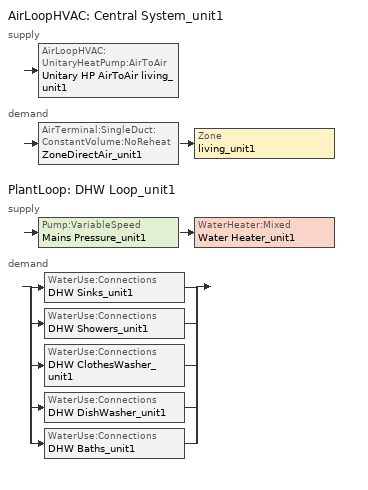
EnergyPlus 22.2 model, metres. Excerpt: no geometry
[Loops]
AirLoopHVAC 'Central System_unit1'
 supply: AirLoopHVAC:UnitaryHeatPump:AirToAir 'Unitary HP AirToAir living_unit1'
 demand: AirTerminal:SingleDuct:ConstantVolume:NoReheat 'ZoneDirectAir_unit1' > Zone 'living_unit1'
PlantLoop 'DHW Loop_unit1'
 supply: Pump:VariableSpeed 'Mains Pressure_unit1' > WaterHeater:Mixed 'Water Heater_unit1'
 demand: split
  | WaterUse:Connections 'DHW Sinks_unit1'
  | WaterUse:Connections 'DHW Showers_unit1'
  | WaterUse:Connections 'DHW ClothesWasher_unit1'
  | WaterUse:Connections 'DHW DishWasher_unit1'
  | WaterUse:Connections 'DHW Baths_unit1'
[DesignSpecification:OutdoorAir]
SZ_DSOA_living_unit1: Outdoor Air Method=Flow/Zone; Outdoor Air Flow per Person {m3/s-person}=0; Outdoor Air Flow per Zone {m3/s}=0.0283168
[Sizing:Zone]
living_unit1: Zone Cooling Design Supply Air Temperature Input Method=SupplyAirTemperature; Zone Cooling Design Supply Air Temperature {C}=12; Zone Heating Design Supply Air Temperature Input Method=SupplyAirTemperature; Zone Heating Design Supply Air Temperature {C}=50; Zone Cooling Design Supply Air Humidity Ratio {kgWater/kgDryAir}=0.008; Zone Heating Design Supply Air Humidity Ratio {kgWater/kgDryAir}=0.008; Design Specification Outdoor Air Object=SZ_DSOA_living_unit1; Cooling Design Air Flow Method=DesignDay; Cooling Minimum Air Flow per Zone Floor Area {m3/s-m2}=0.000762; Heating Design Air Flow Method=DesignDay; Heating Maximum Air Flow per Zone Floor Area {m3/s-m2}=0.002032; Heating Maximum Air Flow {m3/s}=0.141576; Heating Maximum Air Flow Fraction=0.3; Zone Load Sizing Method=Sensible Load Only No Latent Load; Zone Latent Cooling Design Supply Air Humidity Ratio Input Method=HumidityRatioDifference; Zone Cooling Design Supply Air Humidity Ratio Difference {kgWater/kgDryAir}=0.005; Zone Latent Heating Design Supply Air Humidity Ratio Input Method=HumidityRatioDifference; Zone Humidification Design Supply Air Humidity Ratio Difference {kgWater/kgDryAir}=0.005
[Sizing:System]
Central System_unit1: Type of Load to Size On=Sensible; Design Outdoor Air Flow Rate {m3/s}=autosize; Central Heating Maximum System Air Flow Ratio=1; Preheat Design Temperature {C}=7; Preheat Design Humidity Ratio {kgWater/kgDryAir}=0.008; Precool Design Temperature {C}=11; Precool Design Humidity Ratio {kgWater/kgDryAir}=0.008; Central Cooling Design Supply Air Temperature {C}=12; Central Heating Design Supply Air Temperature {C}=50; Type of Zone Sum to Use=NonCoincident; 100% Outdoor Air in Cooling=No; 100% Outdoor Air in Heating=No; Central Cooling Design Supply Air Humidity Ratio {kgWater/kgDryAir}=0.008; Central Heating Design Supply Air Humidity Ratio {kgWater/kgDryAir}=0.008; Cooling Supply Air Flow Rate Method=DesignDay; Heating Supply Air Flow Rate Method=DesignDay; Zone Maximum Outdoor Air Fraction=1; Cooling Design Capacity Method=CoolingDesignCapacity; Cooling Design Capacity {W}=autosize; Heating Design Capacity Method=HeatingDesignCapacity; Heating Design Capacity {W}=autosize; Central Cooling Capacity Control Method=OnOff
[Sizing:Plant]
DHW Loop_unit1: Loop Type=Heating; Design Loop Exit Temperature {C}=48.8889; Loop Design Temperature Difference {deltaC}=5.55556
[ZoneControl:Thermostat]
Zone Thermostat_unit1: Zone or ZoneList=living_unit1; Control Type Schedule=zone_control_type; Control 1=thermostat_living Dual SP Control
[ThermostatSetpoint:DualSetpoint]
thermostat_living Dual SP Control: Heating Setpoint Temperature Schedule=heating_sch; Cooling Setpoint Temperature Schedule=cooling_sch
[AirTerminal:SingleDuct:ConstantVolume:NoReheat]
ZoneDirectAir_unit1: Availability Schedule=always_avail; Maximum Air Flow Rate {m3/s}=autosize
[Zone equipment]
living_unit1: ZoneDirectAir_unit1
[Fan:OnOff]
Supply Fan_unit1: Availability Schedule=always_avail; Fan Total Efficiency=0.50054; Pressure Rise {Pa}=400; Maximum Flow Rate {m3/s}=autosize; Motor Efficiency=0.863; Motor In Airstream Fraction=1
[Coil:Cooling:DX:SingleSpeed]
DX Cooling Coil_unit1: Availability Schedule=always_avail; Gross Rated Total Cooling Capacity {W}=autosize; Gross Rated Sensible Heat Ratio=autosize; Gross Rated Cooling COP {W/W}=4.45; Rated Air Flow Rate {m3/s}=autosize; 2017 Rated Evaporator Fan Power Per Volume Flow Rate {W/(m3/s)}=636; 2023 Rated Evaporator Fan Power Per Volume Flow Rate {W/(m3/s)}=636; Total Cooling Capacity Function of Temperature Curve=Cool-Cap-FT; Total Cooling Capacity Function of Flow Fraction Curve=ConstantCubic; Energy Input Ratio Function of Temperature Curve=Cool-EIR-FT; Energy Input Ratio Function of Flow Fraction Curve=ConstantCubic; Part Load Fraction Correlation Curve=Cool-PLF-fPLR-EnergyStar; Nominal Time for Condensate Removal to Begin {s}=1000; Ratio of Initial Moisture Evaporation Rate and Steady State Latent Capacity=1.5; Maximum Cycling Rate {cycles/hr}=3; Latent Capacity Time Constant {s}=45
[Coil:Heating:Electric]
Electric Heating Coil_unit1: Availability Schedule=always_avail; Efficiency=1; Nominal Capacity {W}=autosize
[Coil:Heating:DX:SingleSpeed]
DX Heating Coil_unit1: Availability Schedule=always_avail; Gross Rated Heating Capacity {W}=autosize; Gross Rated Heating COP {W/W}=4.37; Rated Air Flow Rate {m3/s}=autosize; 2023 Rated Supply Fan Power Per Volume Flow Rate {W/(m3/s)}=636; Heating Capacity Function of Temperature Curve=DXHtgCoilTotalHtgCapFuncTemperature; Heating Capacity Function of Flow Fraction Curve=DXHtgCoilTotalHtgCapFuncFlowFraction; Energy Input Ratio Function of Temperature Curve=DXHtgCoilEnergyInputRatioFuncTemperature; Energy Input Ratio Function of Flow Fraction Curve=DXHtgCoilEnergyInputRatioFuncFlowFraction; Part Load Fraction Correlation Curve=DXCoilPartLoadFractionCorrelation_EnergyStar; Defrost Energy Input Ratio Function of Temperature Curve=DXHtgCoilDefrostEIRFT; Minimum Outdoor Dry-Bulb Temperature for Compressor Operation {C}=-20; Maximum Outdoor Dry-Bulb Temperature for Defrost Operation {C}=5; Crankcase Heater Capacity {W}=0; Maximum Outdoor Dry-Bulb Temperature for Crankcase Heater Operation {C}=10; Defrost Strategy=ReverseCycle; Defrost Control=Timed; Defrost Time Period Fraction=0.058333; Resistive Defrost Heater Capacity {W}=4
[AirLoopHVAC:UnitaryHeatPump:AirToAir]
Unitary HP AirToAir living_unit1: Availability Schedule=always_avail; Cooling Supply Air Flow Rate {m3/s}=autosize; Heating Supply Air Flow Rate {m3/s}=autosize; No Load Supply Air Flow Rate {m3/s}=0; Controlling Zone or Thermostat Location=living_unit1; Supply Air Fan=Supply Fan_unit1; Heating Coil=DX Heating Coil_unit1; Cooling Coil=DX Cooling Coil_unit1; Supplemental Heating Coil=Electric Heating Coil_unit1; Maximum Supply Air Temperature from Supplemental Heater {C}=autosize; Maximum Outdoor Dry-Bulb Temperature for Supplemental Heater Operation {C}=21; Fan Placement=BlowThrough; Dehumidification Control Type=None
[AirLoopHVAC]
Central System_unit1: Design Supply Air Flow Rate {m3/s}=autosize
[Pump:VariableSpeed]
Mains Pressure_unit1: Design Maximum Flow Rate {m3/s}=autosize; Design Pump Head {Pa}=1; Design Power Consumption {W}  (Was originally set to zero)=0.0009; Motor Efficiency=1; Fraction of Motor Inefficiencies to Fluid Stream=0; Coefficient 1 of the Part Load Performance Curve=0; Coefficient 2 of the Part Load Performance Curve=1; Coefficient 3 of the Part Load Performance Curve=0; Coefficient 4 of the Part Load Performance Curve=0; Design Minimum Flow Rate {m3/s}=0; Pump Control Type=Intermittent
[WaterHeater:Mixed]
Water Heater_unit1: Tank Volume {m3}=0.151416; Setpoint Temperature Schedule=dhw_setpt; Deadband Temperature Difference {deltaC}=2; Maximum Temperature Limit {C}=50; Heater Control Type=Cycle; Heater Maximum Capacity {W}=autosize; Heater Minimum Capacity {W}=0; Heater Ignition Minimum Flow Rate {m3/s}=0; Heater Fuel Type=NaturalGas; Heater Thermal Efficiency=0.8; Ambient Temperature Indicator=Zone; Ambient Temperature Zone=living_unit1; Off Cycle Loss Coefficient to Ambient Temperature {W/K}=6.27714; Off Cycle Loss Fraction to Zone=1; On Cycle Loss Coefficient to Ambient Temperature {W/K}=6.27714; On Cycle Loss Fraction to Zone=1; Peak Use Flow Rate {m3/s}=0; Use Side Effectiveness=1; Source Side Effectiveness=1; Use Side Design Flow Rate {m3/s}=autosize; Source Side Design Flow Rate {m3/s}=0; Indirect Water Heating Recovery Time {hr}=1.5
[WaterHeater:Sizing]
Water Heater_unit1: Design Mode=ResidentialHUD-FHAMinimum; Number of Bedrooms=3; Number of Bathrooms=3
[PlantLoop]
DHW Loop_unit1: Fluid Type=Water; Plant Equipment Operation Scheme=DHW Loop Operation_unit1; Maximum Loop Temperature {C}=100; Minimum Loop Temperature {C}=0; Maximum Loop Flow Rate {m3/s}=autosize; Minimum Loop Flow Rate {m3/s}=0; Plant Loop Volume {m3}=autocalculate; Load Distribution Scheme=Optimal
[PlantEquipmentList]
DHW Plant Equipment_unit1: Water Heater_unit1
[PlantEquipmentOperation:HeatingLoad]
DHW Control Scheme_unit1: Load Range 1 Lower Limit {W}=0; Load Range 1 Upper Limit {W}=1000000000000000; Range 1 Equipment List=DHW Plant Equipment_unit1
[PlantEquipmentOperationSchemes]
DHW Loop Operation_unit1: Control Scheme 1=DHW Control Scheme_unit1; Control Scheme 1 Schedule=always_avail
[SetpointManager:Scheduled]
DHW Loop Setpoint Manager_unit1: Control Variable=Temperature; Schedule=DHWSupplySetpoint; Setpoint Node or NodeList=DHW Supply Outlet Node_unit1
[WaterUse:Equipment]
Name | Peak Flow Rate {m3/s} | Flow Rate Fraction Schedule | Target Temperature Schedule
Clothes Washer_unit1 | 1.62192e-06 | ClothesWasher | CWWaterTempSchedule
Dishwasher_unit1 | 6.36685e-07 | Dishwasher | DWWaterTempSchedule
Sinks_unit1 | 7.1934e-05 | BA_sink_sch | SSBWaterTempSchedule
Showers_unit1 | 0.000141975 | BA_shower_sch | SSBWaterTempSchedule
Baths_unit1 | 0.00027764 | BA_bath_sch | SSBWaterTempSchedule
[WaterUse:Connections] Drain Water Heat Exchanger Type=None
Name | Water Use Equipment 1
DHW Sinks_unit1 | Sinks_unit1
DHW Showers_unit1 | Showers_unit1
DHW ClothesWasher_unit1 | Clothes Washer_unit1
DHW DishWasher_unit1 | Dishwasher_unit1
DHW Baths_unit1 | Baths_unit1
[Schedule:Day:Hourly]
DishwasherWeekday: 0.129162, 0.0573867, 0.042998, 0.0286934, 0.0286934, 0.0860801, 0.172244, 0.258408, 0.488208, 0.545594, 0.473819, 0.402044, 0.344573, 0.387655, 0.315879, 0.301491, 0.315879, 0.416348, 0.732312, 0.933333, 0.761005, 0.559983, 0.373266, 0.258408
DishwasherWeekend: 0.138388, 0.0614858, 0.0460692, 0.0307429, 0.0307429, 0.0922286, 0.184547, 0.276866, 0.52308, 0.584565, 0.507663, 0.430761, 0.369185, 0.415344, 0.338442, 0.323026, 0.338442, 0.446087, 0.78462, 1, 0.815362, 0.599982, 0.399928, 0.276866
DishwasherVacation; ClothesWasherVacation: 0, 0, 0, 0, 0, 0, 0, 0, 0, 0, 0, 0, 0, 0, 0, 0, 0, 0, 0, 0, 0, 0, 0, 0
ClothesWasherWeekday: 0.0887931, 0.0710155, 0.0354602, 0.0354602, 0.0710155, 0.106571, 0.213142, 0.461934, 0.692948, 0.817391, 0.799614, 0.710725, 0.639615, 0.568599, 0.497489, 0.461934, 0.479711, 0.461934, 0.461934, 0.461934, 0.461934, 0.444156, 0.30203, 0.159904
ClothesWasherWeekend: 0.10863, 0.0868807, 0.0433822, 0.0433822, 0.0868807, 0.130379, 0.260758, 0.565131, 0.847755, 1, 0.978251, 0.869505, 0.782508, 0.695627, 0.60863, 0.565131, 0.586881, 0.565131, 0.565131, 0.565131, 0.565131, 0.543382, 0.369505, 0.195627
[Schedule:Week:Compact]
DishwasherWeek: For: Weekdays, DishwasherWeekday, For: CustomDay1, DishwasherVacation, For: AllOtherDays, DishwasherWeekend
ClothesWasherWeek: For: Weekdays, ClothesWasherWeekday, For: CustomDay1, ClothesWasherVacation, For: AllOtherDays, ClothesWasherWeekend
[Schedule:Year]
Dishwasher: DishwasherWeek, 1, 1, 12, 31
ClothesWasher: ClothesWasherWeek, 1, 1, 12, 31
[Schedule:Compact]
BA_shower_sch: Through: 12/31, For: AllDays, Until: 1:00, 0.00194741, Until: 2:00, 0.000885185, Until: 3:00, 0.000531111, Until: 4:00, 0.000885185, Until: 5:00, 0.00247852, Until: 6:00, 0.00920593, Until: 7:00, 0.0208904, Until: 8:00, 0.0207133, Until: 9:00, 0.0168185, Until: 10:00, 0.0131007, Until: 11:00, 0.0106222, Until: 12:00, 0.00832074, Until: 13:00, 0.00601926, Until: 14:00, 0.00513407, Until: 15:00, 0.00460296, Until: 16:00, 0.00442593, Until: 17:00, 0.00531111, Until: 18:00, 0.00690444, Until: 19:00, 0.00743556, Until: 20:00, 0.00743556, Until: 21:00, 0.00743556, Until: 22:00, 0.00725852, Until: 23:00, 0.00513407, Until: 24:00, 0.00371778
BA_bath_sch: Through: 12/31, For: AllDays, Until: 1:00, 0.000181818, Until: 2:00, 9.09091e-05, Until: 3:00, 9.09091e-05, Until: 4:00, 9.09091e-05, Until: 5:00, 0.000181818, Until: 6:00, 0.000431818, Until: 7:00, 0.00104545, Until: 8:00, 0.00131818, Until: 9:00, 0.0015, Until: 10:00, 0.00131818, Until: 11:00, 0.00104545, Until: 12:00, 0.000795455, Until: 13:00, 0.000704545, Until: 14:00, 0.000522727, Until: 15:00, 0.000522727, Until: 16:00, 0.000522727, Until: 17:00, 0.000886364, Until: 18:00, 0.00104545, Until: 19:00, 0.00175, Until: 20:00, 0.00227273, Until: 21:00, 0.00227273, Until: 22:00, 0.00175, Until: 23:00, 0.0015, Until: 24:00, 0.000886364
BA_sink_sch: Through: 12/31, For: AllDays, Until: 1:00, 0.00431871, Until: 2:00, 0.00215936, Until: 3:00, 0.0015424, Until: 4:00, 0.0015424, Until: 5:00, 0.00215936, Until: 6:00, 0.00555263, Until: 7:00, 0.0129561, Until: 8:00, 0.0191257, Until: 9:00, 0.0203596, Until: 10:00, 0.0191257, Until: 11:00, 0.0166579, Until: 12:00, 0.015424, Until: 13:00, 0.0151155, Until: 14:00, 0.0138816, Until: 15:00, 0.0132646, Until: 16:00, 0.0126477, Until: 17:00, 0.014807, Until: 18:00, 0.0200512, Until: 19:00, 0.023136, Until: 20:00, 0.0212851, Until: 21:00, 0.0175833, Until: 22:00, 0.014807, Until: 23:00, 0.0123392, Until: 24:00, 0.00832895
zone_control_type: Through: 12/31, For: AllDays, Until 24:00, 4
dhw_setpt: Through: 12/31, For: AllDays, Until 24:00, 48
always_avail: Through: 12/31, For: AllDays, Until: 24:00, 1
heating_sch: Through: 12/31, For: AllDays, Until: 24:00, 22.2222
cooling_sch: Through: 12/31, For: AllDays, Until: 24:00, 23.8889
[Schedule:Constant]
Name | Hourly Value
DWWaterTempSchedule; CWWaterTempSchedule | 46.9
SSBWaterTempSchedule | 40.5556
DHWSupplySetpoint | 48.8889
[Curve:Quadratic] Minimum Value of x=0; Maximum Value of x=1
Name | Coefficient1 Constant | Coefficient2 x | Coefficient3 x**2 | Minimum Curve Output | Maximum Curve Output
Cool-PLF-fPLR-EnergyStar; DXCoilPartLoadFractionCorrelation_EnergyStar | 0.95 | 0.05 | 0 | 0.7 | 1
DXHtgCoilEnergyInputRatioFuncFlowFraction | 1.3824 | -0.4336 | 0.0512
[Curve:Cubic]
Name | Coefficient1 Constant | Coefficient2 x | Coefficient3 x**2 | Coefficient4 x**3 | Minimum Value of x | Maximum Value of x | Input Unit Type for X | Output Unit Type
ConstantCubic | 1 | 0 | 0 | 0 | -100 | 100
DXHtgCoilTotalHtgCapFuncTemperature | 0.757749 | 0.0275897 | 0.000148521 | 3.4946e-06 | -20 | 20 | Temperature | Dimensionless
DXHtgCoilTotalHtgCapFuncFlowFraction | 0.84 | 0.16 | 0 | 0 | 0.5 | 1.5
DXHtgCoilEnergyInputRatioFuncTemperature | 1.19169 | -0.0300239 | 0.00103677 | -2.33126e-05 | -20 | 20 | Temperature | Dimensionless
[Curve:Biquadratic]
Name | Coefficient1 Constant | Coefficient2 x | Coefficient3 x**2 | Coefficient4 y | Coefficient5 y**2 | Coefficient6 x*y | Minimum Value of x | Maximum Value of x | Minimum Value of y | Maximum Value of y | Input Unit Type for X | Input Unit Type for Y | Output Unit Type
Cool-Cap-fT | 0.971212 | -0.0152755 | 0.00144345 | -0.00039321 | -6.8364e-06 | -0.000290596 | -100 | 100 | -100 | 100
Cool-EIR-fT | 0.286871 | 0.0239022 | -0.000810648 | 0.0134585 | 0.000338936 | -0.000487004 | -100 | 100 | -100 | 100
DXHtgCoilDefrostEIRFT | 1 | 0 | 0 | 0 | 0 | 0 | 0 | 50 | 0 | 50 | Temperature | Temperature | Dimensionless
